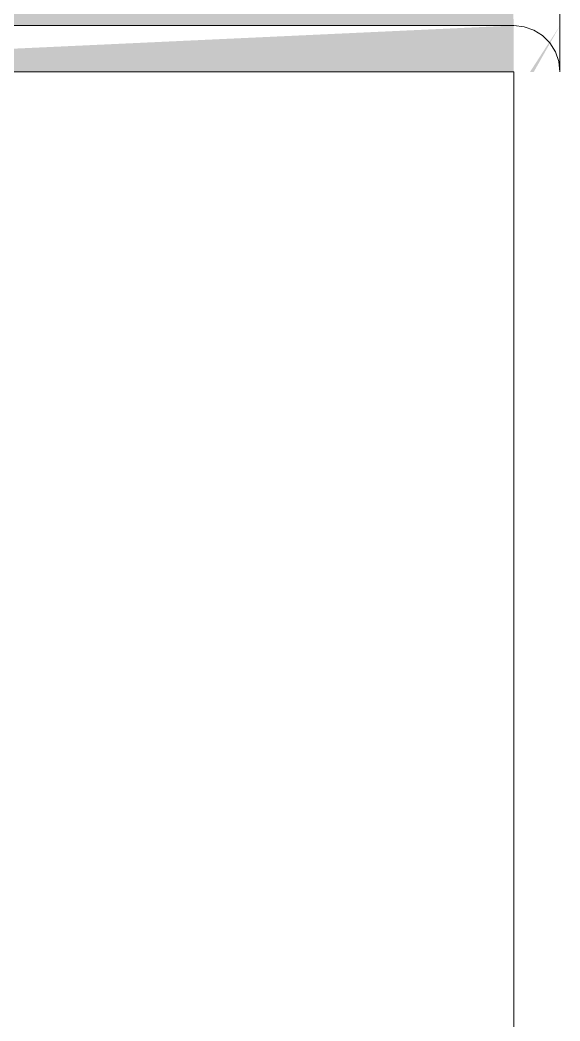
# Model space of a CAD drawing. Header units: metres. Extents: x -5 to 264, y -2 to 18.
# Drawn here: x 4.26101 to 4.27851, y 13.59653 to 13.62896 of the extents above; entities that cross this region are included whole.
import ezdxf

# ---------------------------------------------------------------- set-up
doc = ezdxf.new("R2010")
doc.units = ezdxf.units.M
doc.layers.add('S-BEAM', color=7, linetype='Continuous', lineweight=5)
doc.layers.add('S-BEAM-3', color=7, linetype='Continuous', lineweight=15)
doc.layers.add('S-BEAM-1', color=7, linetype='Continuous', lineweight=5, true_color=0xe9e9e9)
doc.layers.add('S-BEAM-2', color=7, linetype='Continuous', lineweight=5, true_color=0xaeaeae)

# ---------------------------------------------------------------- blocks, each defined once
blk = doc.blocks.new('MK_JOIST_R01 - MK_JOIST_36_-V54-CORTE A_A')
at = {"layer": 'S-BEAM-1'}
blk.add_hatch(color=256, dxfattribs=at).paths.add_polyline_path([(4.277014843771628, 13.62878341641421), (4.276713431569821, 13.63822580990278), (4.244573012110027, 13.62878341641421), (4.276713431569823, 13.62878341641421)])
h = blk.add_hatch(color=256, dxfattribs=at)
h.paths.add_polyline_path([(4.32152276440312, 13.62728334141616), (4.32152276440312, 13.62878341641421), (4.321485156271302, 13.62728334141616)])
h.paths.add_polyline_path([(4.277665669380269, 13.62728334141616), (4.278514843771621, 13.62878341641421), (4.277544629879184, 13.62728334141616)])
at = {"layer": 'S-BEAM-2'}
h = blk.add_hatch(color=256, dxfattribs=at)
h.paths.add_polyline_path([(4.27704484077194, 12.10146725277916), (4.277014843771632, 12.10296702779221), (4.277014843771632, 12.10146725277916)])
h.paths.add_polyline_path([(4.38561411675627, 12.13314962881035), (4.38711411675627, 12.13314962881035), (4.38561411675627, 12.1550382444761)])
h.paths.add_polyline_path([(4.24349756256384, 12.10192131386649), (4.24349756256384, 12.10404231603037), (4.214385883286675, 12.13102862664648)])
h.paths.add_polyline_path([(4.322985156271312, 12.1029670277922), (4.321485156271313, 12.1580347990537), (4.277014843771632, 12.15653502404057), (4.278514843771632, 12.15653502404057), (4.321485156271313, 12.15653502404057), (4.322955159271014, 12.1029670277922)])
h.paths.add_polyline_path([(4.277014843771632, 13.62728334141616), (4.277014843771632, 13.62878341641421), (4.244573012110027, 13.62728334141616)])
h.paths.add_polyline_path([(4.294253456144088, 13.57220455549895), (4.322985156271312, 13.57370463049708), (4.321485156271313, 13.57370463049708), (4.278514843771632, 13.57370463049708), (4.278514843771632, 13.57220455549895)])
h.paths.add_polyline_path([(4.213325223114887, 13.5752017094474), (4.214385883286675, 13.5752017094474), (4.212885883286675, 13.5752017094474)])
h.paths.add_polyline_path([(4.386674776928049, 13.5752017094474), (4.38711411675627, 13.5752017094474), (4.38561411675627, 13.5752017094474)])
h.paths.add_polyline_path([(4.38561411675627, 13.5970947032741), (4.386674776928049, 13.59815541647756), (4.384553456584491, 13.59815541647756)])
at = {"layer": 'S-BEAM'}
blk.add_line((4.278514843771551, 13.62728334141616), (4.278514843771544, 13.63956469918232), dxfattribs=at)
at = {"layer": 'S-BEAM-3'}
for p, q in [((4.277014843771685, 13.62878341641419), (4.244573012110079, 13.62878341641418)), ((4.244573012110079, 13.62728334141614), (4.277014843771685, 13.62728334141614)), ((4.277014843771685, 13.62728334141614), (4.277014843771685, 13.57220455549893))]:
    blk.add_line(p, q, dxfattribs=at)
at = {"layer": 'S-BEAM-3', "flags": 128}
blk.add_lwpolyline([(4.278514843771606, 13.62728334141614), (4.278477235639874, 13.62761713950571), (4.278366297073465, 13.62793419956525), (4.278187590995325, 13.62821862287944), (4.27795007847442, 13.62845614727567), (4.277665669380324, 13.6286348622889), (4.277348625172601, 13.6287458064021), (4.277014843771685, 13.62878341641419)], dxfattribs=at)

msp = doc.modelspace()

# ---------------------------------------------------------------- block references
at = {"layer": 'S-BEAM'}
msp.add_blockref('MK_JOIST_R01 - MK_JOIST_36_-V54-CORTE A_A', (0, 0), dxfattribs=at)

doc.saveas('drawing.dxf')
